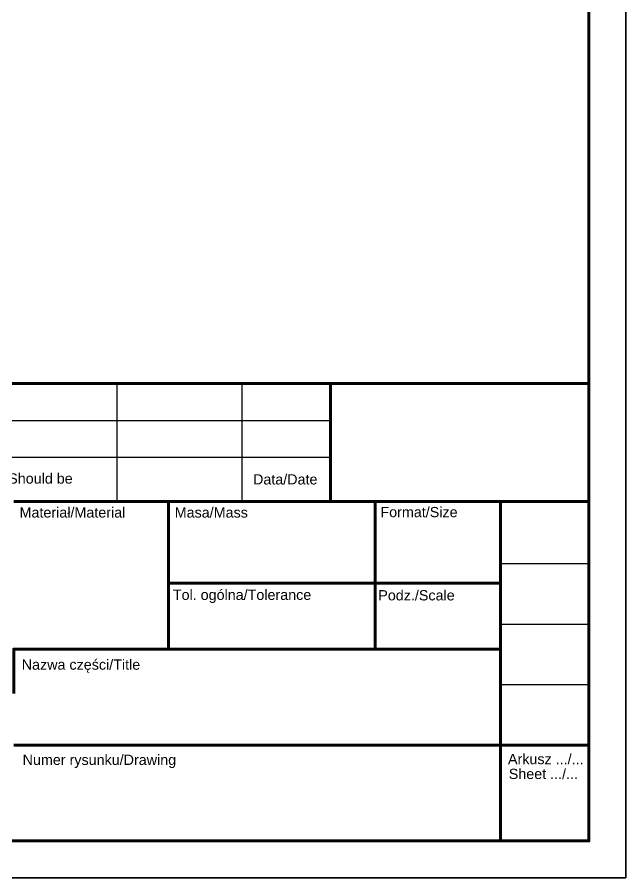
# Paper-space layout 'Układ3' of a CAD drawing. Header units: millimetres. Extents: x 0 to 210, y 0 to 297.
# Drawn here: x 127.5 to 210, y 0 to 116.7 of the extents above; entities that cross this region are included whole.
import ezdxf

# ---------------------------------------------------------------- set-up
doc = ezdxf.new("R2010")
doc.units = ezdxf.units.MM
doc.layers.add('PDF _Geometria', color=7, linetype='Continuous')
doc.styles.get("Standard").update_dxf_attribs({"font": 'arial.ttf'})

psp = doc.layouts.new('Układ3')

# ---------------------------------------------------------------- linework, layer by layer
at = {"layer": 'PDF _Geometria', "lineweight": 35}
psp.add_lwpolyline([(-0.002, 297), (209.998, 297), (209.998, 0), (-0.002, 0)], close=True, dxfattribs=at)
at = {"layer": 'PDF _Geometria', "lineweight": 70}
for points in [[(4.998, 292), (204.998, 292), (204.998, 5), (4.998, 5)], [(27.016, 4.998), (126.998, 4.998), (192.998, 4.998), (204.998, 4.998)]]:
    psp.add_lwpolyline(points, close=True, dxfattribs=at)
for points in [[(126.998, 50.998), (204.998, 50.998), (204.998, 66.998), (27.016, 66.998), (27.016, 61.998), (27.016, 56.998), (27.016, 50.998)], [(169.975, 50.998), (169.975, 66.998)], [(147.998, 50.998), (147.998, 30.998)], [(175.998, 30.998), (175.998, 50.998)], [(192.998, 30.998), (192.998, 50.998)], [(204.998, 50.998), (204.998, 30.998), (204.998, 4.998)], [(147.998, 39.957), (192.998, 39.957)], [(126.998, 24.998), (126.998, 30.998), (192.998, 30.998), (192.998, 4.998)], [(126.998, 17.998), (192.998, 17.998), (204.998, 17.998)]]:
    psp.add_lwpolyline(points, dxfattribs=at)
at = {"layer": 'PDF _Geometria', "lineweight": 25}
for points in [[(141.016, 50.998), (141.016, 66.998)], [(157.975, 50.998), (157.975, 66.998)], [(27.016, 61.998), (169.975, 61.998)], [(27.016, 56.998), (169.975, 56.998)], [(192.998, 42.598), (204.998, 42.598)], [(192.998, 34.398), (204.998, 34.398)], [(192.998, 26.198), (204.998, 26.198)]]:
    psp.add_lwpolyline(points, dxfattribs=at)

# ---------------------------------------------------------------- texts
for s, height, p in [('Powinno być/Should be', 1.38947, (114.717, 53.43)), ('Data/Date', 1.3895, (159.452, 53.316)), ('Materiał/Material', 1.38947, (127.795, 48.832)), ('Masa/Mass', 1.3895, (148.833, 48.826)), ('Format/Size', 1.38947, (176.728, 48.88)), ('Tol. ogólna/Tolerance', 1.38947, (148.579, 37.668)), ('Podz./Scale', 1.38947, (176.437, 37.601)), ('Nazwa części/Title', 1.38947, (128.09, 28.204)), ('Numer rysunku/Drawing', 1.38947, (128.212, 15.298)), ('Arkusz .../...', 1.38947, (194.022, 15.4)), ('Sheet .../...', 1.38947, (194.13, 13.387))]:
    psp.add_text(s, height=height).set_placement(p)

doc.saveas('drawing.dxf')
